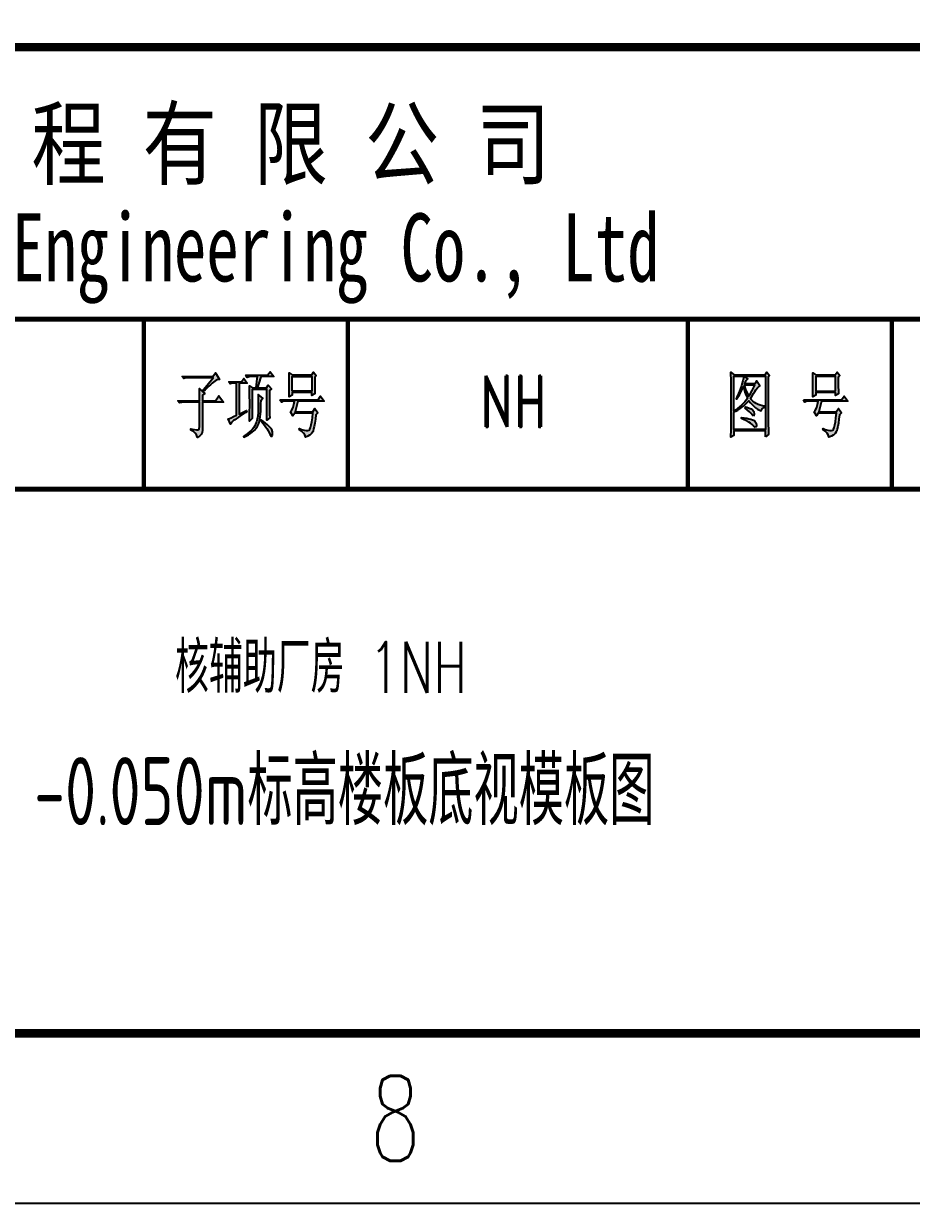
# Model space of a CAD drawing. Extents: x -383207 to 558143, y -95136 to 11777.
# Drawn here: x -243356 to -239439, y -93981 to -88777 of the extents above; entities that cross this region are included whole.
import ezdxf

# ---------------------------------------------------------------- set-up
doc = ezdxf.new("R2010")
doc.units = 0
doc.linetypes.add('CONTINOUS', pattern=[0])
doc.layers.get('0').update_dxf_attribs({"linetype": 'CONTINUOUS'})
for name, color, linetype in [('1', 7, 'CONTINUOUS'), ('TK', 4, 'CONTINUOUS'), ('图框', 4, 'CONTINOUS')]:
    doc.layers.add(name, color=color, linetype=linetype)
doc.styles.add('HZbine', font='txt_____.ttf', dxfattribs={"width": 0.7, "bigfont": 'HZTXT'})
doc.styles.add('RH', font='romans.shx', dxfattribs={"width": 0.7, "bigfont": 'hz.shx'})
doc.styles.add('romand', font='romand.shx', dxfattribs={"width": 0.7, "height": 200, "bigfont": 'OCHINESE.shx'})
doc.styles.add('TSSD_Dimension', font='Tssdeng.shx', dxfattribs={"width": 0.7, "bigfont": 'tssdchn.shx'})
doc.styles.add('宋体', font='', dxfattribs={"width": 0.7})
doc.styles.get('宋体').set_extended_font_data('SimSun')

msp = doc.modelspace()

# ---------------------------------------------------------------- hatches: boundary and pattern name
at = {"layer": '1'}
h = msp.add_hatch(color=2, dxfattribs=at)
h.paths.add_polyline_path([(-242566.2, -90569.9), (-242566.2, -90446.8), (-242474.4, -90446.8), (-242494.7, -90419.4), (-242508.6, -90440.8), (-242566.2, -90440.8), (-242566.2, -90416.9), (-242556.6, -90409.5), (-242564.4, -90402), (-242555.2, -90392.7), (-242546.6, -90384.6), (-242538.4, -90376.7), (-242531, -90370), (-242523.9, -90363.9), (-242517.5, -90358.2), (-242506.4, -90350.8), (-242497.5, -90347.2), (-242491.1, -90346.9), (-242508.6, -90318), (-242521, -90333.3), (-242655.5, -90333.3), (-242648.4, -90343.3), (-242639.8, -90340.5), (-242630.9, -90339.4), (-242519.9, -90339.4), (-242568, -90398.1), (-242580.4, -90387.1), (-242579.4, -90426.5), (-242579.4, -90440.8), (-242675.8, -90440.8), (-242668.6, -90450.7), (-242659.7, -90447.9), (-242651.2, -90446.8), (-242579.4, -90446.8), (-242579.4, -90553.2), (-242581.5, -90566.3), (-242586.5, -90569.5), (-242592.5, -90568.8), (-242601.1, -90567.8), (-242612.4, -90565.6), (-242617.8, -90564.6), (-242617.8, -90570.6), (-242606.7, -90576.7), (-242598.2, -90583.4), (-242592.5, -90591.2), (-242589.3, -90599.4), (-242589, -90603.3), (-242579.4, -90597.7), (-242572.2, -90590.2), (-242568, -90580.9)])
h.paths.add_polyline_path([(-242346.7, -90390.6), (-242282.3, -90390.6), (-242282.3, -90525.8), (-242269.9, -90515.8), (-242270.2, -90502), (-242270.9, -90475.6), (-242270.9, -90395.6), (-242262.7, -90388.1), (-242277, -90372.1), (-242284.8, -90384.6), (-242324.3, -90384.6), (-242319.3, -90368.2), (-242315, -90354.7), (-242311.5, -90343.7), (-242308.6, -90335.1), (-242308.3, -90334.4), (-242252.4, -90334.4), (-242268.1, -90313.1), (-242279.5, -90328.4), (-242375.9, -90328.4), (-242368.8, -90338.3), (-242359.9, -90335.5), (-242351.3, -90334.4), (-242324.3, -90334.4), (-242325, -90343.7), (-242326.1, -90355.8), (-242327.8, -90370.7), (-242329.3, -90384.6), (-242346, -90384.6), (-242359.2, -90374.6), (-242358.8, -90387.1), (-242358.4, -90399.9), (-242358.4, -90426.5), (-242358.1, -90440.4), (-242358.1, -90469.2), (-242358.4, -90483.8), (-242358.4, -90497.3), (-242358.8, -90510.1), (-242358.8, -90522.2), (-242359.2, -90530.8), (-242346.7, -90519.4)])
h.paths.add_polyline_path([(-242388.3, -90500.5), (-242375.2, -90492), (-242371.2, -90489.5), (-242373, -90484.5), (-242404.7, -90499.5), (-242404.7, -90363.2), (-242369.5, -90363.2), (-242383.7, -90343.3), (-242394, -90356.8), (-242450.9, -90356.8), (-242443.8, -90366.8), (-242435.3, -90363.9), (-242426.4, -90363.2), (-242416.1, -90363.2), (-242416.1, -90504.4), (-242429.6, -90510.9), (-242439.9, -90515.5), (-242447.7, -90518.7), (-242452.7, -90520.5), (-242453.4, -90520.8), (-242443.1, -90544.3), (-242438.5, -90536.5), (-242432.4, -90530.8), (-242429.2, -90528.3), (-242424.3, -90524.7), (-242417.8, -90520.1), (-242409.7, -90514.4), (-242399.7, -90508)])
h.paths.add_polyline_path([(-242314.3, -90529.4), (-242312.9, -90521.5), (-242311.5, -90511.6), (-242310.4, -90500.2), (-242309.3, -90486.7), (-242309, -90471.7), (-242308.6, -90455.4), (-242308.3, -90438.3), (-242300.5, -90429.4), (-242320.7, -90413), (-242320.4, -90427.3), (-242320.4, -90454.3), (-242321.1, -90480.6), (-242321.4, -90493.1), (-242322.9, -90508.4), (-242325.4, -90521.9), (-242328.2, -90534), (-242332.1, -90544.6), (-242335.3, -90552.1), (-242339.9, -90558.9), (-242345.3, -90565.6), (-242352, -90572.8), (-242360.2, -90579.9), (-242369.5, -90587), (-242379.8, -90594.1), (-242386.2, -90598.4), (-242383.7, -90601.9), (-242372.7, -90596.2), (-242363.1, -90590.5), (-242354.5, -90584.8), (-242346.7, -90579.5), (-242339.9, -90573.8), (-242336.4, -90570.6), (-242329.3, -90562.4), (-242323.6, -90552.8), (-242318.6, -90541.8)])
h.paths.add_polyline_path([(-242279.5, -90547.5), (-242288.4, -90540), (-242299.4, -90531.1), (-242307.6, -90524.4), (-242309.3, -90528.3), (-242300.8, -90539.3), (-242293.3, -90548.9), (-242287.3, -90557.1), (-242283, -90563.1), (-242276.6, -90573.5), (-242270.9, -90583.8), (-242267.4, -90590.5), (-242261.7, -90598.4), (-242257.8, -90590.9), (-242257.4, -90578.1), (-242261.3, -90567.1), (-242262.7, -90564.6), (-242266.7, -90559.9), (-242272, -90554.3)])
h.paths.add_polyline_path([(-242071.4, -90380.7), (-242071.4, -90338.3), (-242064.6, -90329.4), (-242076.7, -90314.5), (-242084.5, -90326.9), (-242171, -90326.9), (-242184.1, -90317), (-242183.8, -90329.8), (-242183.4, -90342.9), (-242183.4, -90397), (-242183.8, -90410.2), (-242184.1, -90422.6), (-242184.1, -90423.3), (-242171, -90416.9), (-242171, -90404.5), (-242083.8, -90404.5), (-242083.8, -90418.4), (-242070.7, -90410.5), (-242071, -90403.4), (-242071, -90393.5)])
h.paths.add_polyline_path([(-242171, -90333.3), (-242083.8, -90333.3), (-242083.8, -90398.1), (-242171, -90398.1)], flags=16)
h.paths.add_polyline_path([(-242145.7, -90443.3), (-242029.4, -90443.3), (-242045.4, -90420.9), (-242056.4, -90436.9), (-242225.4, -90436.9), (-242218.3, -90446.8), (-242210.5, -90443.3), (-242160.7, -90443.3), (-242163.5, -90457.5), (-242166.3, -90469.6), (-242167.8, -90473.1), (-242173.5, -90484.2), (-242178.1, -90489.5), (-242167.8, -90506.9), (-242159.6, -90495.6), (-242079.2, -90495.6), (-242081.7, -90516.5), (-242084.2, -90534), (-242086.7, -90547.8), (-242089.5, -90558.9), (-242092.4, -90566), (-242095.2, -90570.3), (-242095.9, -90570.6), (-242101.2, -90572.4), (-242108.7, -90572.4), (-242117.6, -90570.6), (-242129, -90567.1), (-242138.6, -90563.1), (-242139.7, -90568.1), (-242129, -90575.6), (-242120.8, -90583.4), (-242115.5, -90591.6), (-242112.6, -90600.1), (-242112.6, -90601.9), (-242102, -90597.7), (-242094.1, -90593.4), (-242092.4, -90592), (-242085.2, -90585.2), (-242080.3, -90578.1), (-242078.1, -90573.1), (-242076, -90564.9), (-242073.5, -90553.9), (-242071, -90539.3), (-242068.5, -90521.9), (-242066, -90503), (-242057.5, -90494.5), (-242070.7, -90475.6), (-242080.3, -90489.5), (-242158.2, -90489.5)])
h = msp.add_hatch(color=2, dxfattribs=at)
h.paths.add_polyline_path([(-240070, -90550), (-240070, -90336.9), (-240064.7, -90329.4), (-240076.8, -90314.5), (-240083.9, -90325.9), (-240221.2, -90325.9), (-240235.1, -90314.5), (-240234.7, -90328.7), (-240234.3, -90342.2), (-240234.3, -90577.7), (-240234.7, -90590.9), (-240235.1, -90601.9), (-240221.9, -90594.5), (-240221.9, -90573.1), (-240082.1, -90573.1), (-240082.1, -90599.4), (-240068.9, -90589.5), (-240069.6, -90577), (-240069.6, -90563.9)])
h.paths.add_polyline_path([(-240221.9, -90492), (-240213, -90487.4), (-240204.5, -90482.4), (-240195.9, -90477.1), (-240187.7, -90471), (-240179.9, -90464.6), (-240172.1, -90457.5), (-240164.3, -90450), (-240156.8, -90442.2), (-240155.7, -90440.8), (-240148.6, -90449.7), (-240141.5, -90457.8), (-240134, -90465.3), (-240126.2, -90471.7), (-240118, -90477.4), (-240109.1, -90482), (-240101.3, -90485.6), (-240097.4, -90477.1), (-240089.2, -90471), (-240085.6, -90469.6), (-240085.6, -90464.6), (-240096.3, -90463.2), (-240105.9, -90461), (-240115.2, -90457.8), (-240123.7, -90453.6), (-240131.5, -90448.6), (-240138.7, -90442.2), (-240145.4, -90435.1), (-240148.6, -90430.8), (-240141.1, -90419.4), (-240134.7, -90409.1), (-240129, -90399.9), (-240125.1, -90393.1), (-240118, -90383.5), (-240110.5, -90377.1), (-240107.3, -90375.7), (-240122.3, -90353.3), (-240130.1, -90365.7), (-240173.9, -90365.7), (-240168.9, -90354.7), (-240167.1, -90351.8), (-240160, -90344.4), (-240176.7, -90331.9), (-240082.1, -90331.9), (-240082.1, -90567.1), (-240221.9, -90567.1)], flags=16)
h.paths.add_polyline_path([(-240188.8, -90519.4), (-240188.8, -90514.4), (-240165.3, -90518), (-240155.4, -90520.1), (-240147.2, -90522.2), (-240140.1, -90524.4), (-240134.7, -90526.9), (-240129.8, -90530.8), (-240123.7, -90539.7), (-240122.3, -90550.7), (-240123, -90555), (-240126.9, -90558.9), (-240134.7, -90552.1), (-240136.2, -90550), (-240141.1, -90545.4), (-240147.9, -90540.4), (-240156.1, -90535.4), (-240165.3, -90530.1), (-240176.4, -90524.7)], flags=0)
h.paths.add_polyline_path([(-240221.9, -90487), (-240221.9, -90331.9), (-240178.5, -90331.9), (-240179.6, -90341.2), (-240182.4, -90353.3), (-240186.7, -90367.8), (-240188.8, -90374.6), (-240192.7, -90386.3), (-240197.3, -90398.1), (-240202, -90409.5), (-240207, -90420.9), (-240212.3, -90431.9), (-240209.8, -90434.4), (-240203.8, -90425.1), (-240197.7, -90415.2), (-240192, -90404.8), (-240186.3, -90393.8), (-240181.3, -90382.4), (-240179.9, -90379.6), (-240177.1, -90391), (-240173.2, -90402.7), (-240168.5, -90414.4), (-240163.6, -90426.5), (-240161.8, -90430.8), (-240167.5, -90438.3), (-240173.9, -90445.8), (-240181, -90453.2), (-240188.5, -90460.7), (-240196.6, -90467.8), (-240205.2, -90474.6), (-240214.4, -90481.7)], flags=16)
h.paths.add_polyline_path([(-240171.4, -90473.1), (-240170.3, -90468.2), (-240165.3, -90469.6), (-240154.7, -90473.5), (-240146.1, -90477.1), (-240139.7, -90480.6), (-240133.7, -90488.4), (-240133, -90500.5), (-240135.8, -90508.7), (-240141.5, -90503), (-240146.1, -90497.3), (-240152.5, -90490.2), (-240161.1, -90482.4)], flags=0)
h.paths.add_polyline_path([(-240155.7, -90420.9), (-240160.4, -90412.7), (-240165.3, -90402.7), (-240170, -90391), (-240174.9, -90377.1), (-240176.7, -90372.1), (-240130.1, -90372.1), (-240135.5, -90384.6), (-240141.1, -90396), (-240146.5, -90406.3), (-240152.2, -90415.9)], flags=16)
h.paths.add_polyline_path([(-239761.2, -90380.7), (-239761.2, -90338.3), (-239754.5, -90329.4), (-239766.6, -90314.5), (-239774.4, -90326.9), (-239860.8, -90326.9), (-239874, -90317), (-239873.6, -90329.8), (-239873.3, -90342.9), (-239873.3, -90397), (-239873.6, -90410.2), (-239874, -90422.6), (-239874, -90423.3), (-239860.8, -90416.9), (-239860.8, -90404.5), (-239773.7, -90404.5), (-239773.7, -90418.4), (-239760.5, -90410.5), (-239760.9, -90403.4), (-239760.9, -90393.5)])
h.paths.add_polyline_path([(-239860.8, -90333.3), (-239773.7, -90333.3), (-239773.7, -90398.1), (-239860.8, -90398.1)], flags=16)
h.paths.add_polyline_path([(-239835.6, -90443.3), (-239719.2, -90443.3), (-239734.9, -90420.9), (-239746.3, -90436.9), (-239915.3, -90436.9), (-239908.1, -90446.8), (-239900.3, -90443.3), (-239850.5, -90443.3), (-239853.4, -90457.5), (-239856.2, -90469.6), (-239857.6, -90473.1), (-239863.3, -90484.2), (-239867.9, -90489.5), (-239857.6, -90506.9), (-239849.4, -90495.6), (-239769, -90495.6), (-239771.5, -90516.5), (-239774, -90534), (-239776.5, -90547.8), (-239779.4, -90558.9), (-239782.2, -90566), (-239785.2, -90570.4), (-239791.1, -90572.4), (-239798.6, -90572.4), (-239807.5, -90570.6), (-239818.8, -90567.1), (-239828.5, -90563.1), (-239829.5, -90568.1), (-239818.8, -90575.6), (-239810.7, -90583.4), (-239805.3, -90591.6), (-239802.5, -90600.1), (-239802.5, -90601.9), (-239791.8, -90597.7), (-239784, -90593.4), (-239782.2, -90592), (-239775.1, -90585.2), (-239770.1, -90578.1), (-239768, -90573.1), (-239765.8, -90564.9), (-239763.4, -90553.9), (-239760.9, -90539.3), (-239758.4, -90521.9), (-239755.9, -90503), (-239747.3, -90494.5), (-239760.5, -90475.6), (-239770.1, -90489.5), (-239847.7, -90489.5)])

# ---------------------------------------------------------------- linework, layer by layer
msp.add_lwpolyline([(-324794.3, -30906.3), (-235619.3, -30906.3), (-235619.3, -93981.3), (-324794.3, -93981.3)], close=True)
at = {"color": 4, "const_width": 37.5}
msp.add_lwpolyline([(-322919.3, -31656.3), (-236375.3, -31656.3), (-236375.3, -93231.3), (-322919.3, -93231.3)], close=True, dxfattribs=at)
at = {"color": 4, "flags": 128}
msp.add_lwpolyline([(-235619.3, -93981.3), (-324794.3, -93981.3)], dxfattribs=at)
at = {"layer": '1', "color": 2}
msp.add_line((-236375.3, -93231.3), (-249875.3, -93231.3), dxfattribs=at)
msp.add_line((-236375.3, -93231.3), (-249875.3, -93231.3), dxfattribs=at)
at = {"layer": '1', "color": 2, "const_width": 37.5}
for points in [[(-249875.3, -93231.3), (-236375.3, -93231.3), (-236375.3, -83349.2), (-249875.3, -83349.2)], [(-249875.3, -88881.3), (-236375.3, -88881.3), (-236375.3, -93231.3), (-249875.3, -93231.3)]]:
    msp.add_lwpolyline(points, close=True, dxfattribs=at)
at = {"layer": '1', "color": 2}
for points, const_width in [([(-249875.3, -90081.3), (-236375.3, -90081.3)], 22.5), ([(-242825.3, -90081.3), (-242825.3, -90831.3)], 18.7), ([(-241925.3, -90081.3), (-241925.3, -90831.3)], 18.7), ([(-240425.3, -90081.3), (-240425.3, -90831.3)], 18.7), ([(-239525.3, -90081.3), (-239525.3, -90831.3)], 18.7), ([(-245225.3, -90831.3), (-236375.3, -90831.3)], 22.5)]:
    msp.add_lwpolyline(points, dxfattribs=dict(at, const_width=const_width))
for points in [[(-242517.5, -90358.2), (-242523.9, -90363.9), (-242531, -90370), (-242538.4, -90376.7), (-242546.6, -90384.6), (-242555.2, -90392.7), (-242564.4, -90402), (-242556.6, -90409.5), (-242566.2, -90416.9), (-242566.2, -90440.8), (-242508.6, -90440.8), (-242494.7, -90419.4), (-242474.4, -90446.8), (-242566.2, -90446.8), (-242566.2, -90569.9), (-242568, -90580.9), (-242572.2, -90590.2), (-242579.4, -90597.7), (-242589, -90603.3), (-242589.3, -90599.4), (-242592.5, -90591.2), (-242598.2, -90583.4), (-242606.7, -90576.7), (-242617.8, -90570.6), (-242617.8, -90564.6), (-242612.4, -90565.6), (-242601.1, -90567.8), (-242592.5, -90568.8), (-242586.5, -90569.5), (-242581.5, -90566.3), (-242579.4, -90553.2), (-242579.4, -90446.8), (-242651.2, -90446.8), (-242659.7, -90447.9), (-242668.6, -90450.7), (-242675.8, -90440.8), (-242579.4, -90440.8), (-242579.4, -90426.5), (-242580.4, -90387.1), (-242568, -90398.1), (-242519.9, -90339.4), (-242630.9, -90339.4), (-242639.8, -90340.5), (-242648.4, -90343.3), (-242655.5, -90333.3), (-242521, -90333.3), (-242508.6, -90318), (-242491.1, -90346.9), (-242497.5, -90347.2), (-242506.4, -90350.8)], [(-242358.8, -90510.1), (-242358.4, -90497.3), (-242358.4, -90483.8), (-242358.1, -90469.2), (-242358.1, -90440.4), (-242358.4, -90426.5), (-242358.4, -90399.9), (-242358.8, -90387.1), (-242359.2, -90374.6), (-242346, -90384.6), (-242329.3, -90384.6), (-242327.8, -90370.7), (-242326.1, -90355.8), (-242325, -90343.7), (-242324.3, -90334.4), (-242351.3, -90334.4), (-242359.9, -90335.5), (-242368.8, -90338.3), (-242375.9, -90328.4), (-242279.5, -90328.4), (-242268.1, -90313.1), (-242252.4, -90334.4), (-242308.3, -90334.4), (-242308.6, -90335.1), (-242311.5, -90343.7), (-242315, -90354.7), (-242319.3, -90368.2), (-242324.3, -90384.6), (-242284.8, -90384.6), (-242277, -90372.1), (-242262.7, -90388.1), (-242270.9, -90395.6), (-242270.9, -90475.6), (-242270.2, -90502), (-242269.9, -90515.8), (-242282.3, -90525.8), (-242282.3, -90390.6), (-242346.7, -90390.6), (-242346.7, -90519.4), (-242359.2, -90530.8), (-242358.8, -90522.2)], [(-242084.5, -90326.9), (-242076.7, -90314.5), (-242064.6, -90329.4), (-242071.4, -90338.3), (-242071.4, -90380.7), (-242071, -90393.5), (-242071, -90403.4), (-242070.7, -90410.5), (-242083.8, -90418.4), (-242083.8, -90404.5), (-242171, -90404.5), (-242171, -90416.9), (-242184.1, -90423.3), (-242184.1, -90422.6), (-242183.8, -90410.2), (-242183.4, -90397), (-242183.4, -90342.9), (-242183.8, -90329.8), (-242184.1, -90317), (-242171, -90326.9)], [(-242171, -90398.1), (-242171, -90333.3), (-242083.8, -90333.3), (-242083.8, -90398.1)], [(-240082.1, -90599.4), (-240082.1, -90573.1), (-240221.9, -90573.1), (-240221.9, -90594.5), (-240235.1, -90601.9), (-240234.7, -90590.9), (-240234.3, -90577.7), (-240234.3, -90342.2), (-240234.7, -90328.7), (-240235.1, -90314.5), (-240221.2, -90325.9), (-240083.9, -90325.9), (-240076.8, -90314.5), (-240064.7, -90329.4), (-240070, -90336.9), (-240070, -90550), (-240069.6, -90563.9), (-240069.6, -90577), (-240068.9, -90589.5)], [(-240126.2, -90471.7), (-240118, -90477.4), (-240109.1, -90482), (-240101.3, -90485.6), (-240097.4, -90477.1), (-240089.2, -90471), (-240085.6, -90469.6), (-240085.6, -90464.6), (-240096.3, -90463.2), (-240105.9, -90461), (-240115.2, -90457.8), (-240123.7, -90453.6), (-240131.5, -90448.6), (-240138.7, -90442.2), (-240145.4, -90435.1), (-240148.6, -90430.8), (-240141.1, -90419.4), (-240134.7, -90409.1), (-240129, -90399.9), (-240125.1, -90393.1), (-240118, -90383.5), (-240110.5, -90377.1), (-240107.3, -90375.7), (-240122.3, -90353.3), (-240130.1, -90365.7), (-240173.9, -90365.7), (-240168.9, -90354.7), (-240167.1, -90351.8), (-240160, -90344.4), (-240176.7, -90331.9), (-240082.1, -90331.9), (-240082.1, -90567.1), (-240221.9, -90567.1), (-240221.9, -90492), (-240213, -90487.4), (-240204.5, -90482.4), (-240195.9, -90477.1), (-240187.7, -90471), (-240179.9, -90464.6), (-240172.1, -90457.5), (-240164.3, -90450), (-240156.8, -90442.2), (-240155.7, -90440.8), (-240148.6, -90449.7), (-240141.5, -90457.8), (-240134, -90465.3)], [(-240177.1, -90391), (-240173.2, -90402.7), (-240168.5, -90414.4), (-240163.6, -90426.5), (-240161.8, -90430.8), (-240167.5, -90438.3), (-240173.9, -90445.8), (-240181, -90453.2), (-240188.5, -90460.7), (-240196.6, -90467.8), (-240205.2, -90474.6), (-240214.4, -90481.7), (-240221.9, -90487), (-240221.9, -90331.9), (-240178.5, -90331.9), (-240179.6, -90341.2), (-240182.4, -90353.3), (-240186.7, -90367.8), (-240188.8, -90374.6), (-240192.7, -90386.3), (-240197.3, -90398.1), (-240202, -90409.5), (-240207, -90420.9), (-240212.3, -90431.9), (-240209.8, -90434.4), (-240203.8, -90425.1), (-240197.7, -90415.2), (-240192, -90404.8), (-240186.3, -90393.8), (-240181.3, -90382.4), (-240179.9, -90379.6)], [(-239774.4, -90326.9), (-239766.6, -90314.5), (-239754.5, -90329.4), (-239761.2, -90338.3), (-239761.2, -90380.7), (-239760.9, -90393.5), (-239760.9, -90403.4), (-239760.5, -90410.5), (-239773.7, -90418.4), (-239773.7, -90404.5), (-239860.8, -90404.5), (-239860.8, -90416.9), (-239874, -90423.3), (-239874, -90422.6), (-239873.6, -90410.2), (-239873.3, -90397), (-239873.3, -90342.9), (-239873.6, -90329.8), (-239874, -90317), (-239860.8, -90326.9)], [(-239773.7, -90398.1), (-239773.7, -90333.3), (-239860.8, -90333.3), (-239860.8, -90398.1)], [(-242432.4, -90530.8), (-242438.5, -90536.5), (-242443.1, -90544.3), (-242453.4, -90520.8), (-242452.7, -90520.5), (-242447.7, -90518.7), (-242439.9, -90515.5), (-242429.6, -90510.9), (-242416.1, -90504.4), (-242416.1, -90363.2), (-242426.4, -90363.2), (-242435.3, -90363.9), (-242443.8, -90366.8), (-242450.9, -90356.8), (-242394, -90356.8), (-242383.7, -90343.3), (-242369.5, -90363.2), (-242404.7, -90363.2), (-242404.7, -90499.5), (-242373, -90484.5), (-242371.2, -90489.5), (-242375.2, -90492), (-242388.3, -90500.5), (-242399.7, -90508), (-242409.7, -90514.4), (-242417.8, -90520.1), (-242424.3, -90524.7), (-242429.2, -90528.3)], [(-240152.2, -90415.9), (-240146.5, -90406.3), (-240141.1, -90396), (-240135.5, -90384.6), (-240130.1, -90372.1), (-240176.7, -90372.1), (-240174.9, -90377.1), (-240170, -90391), (-240165.3, -90402.7), (-240160.4, -90412.7), (-240155.7, -90420.9)], [(-242336.4, -90570.6), (-242329.3, -90562.4), (-242323.6, -90552.8), (-242318.6, -90541.8), (-242314.3, -90529.4), (-242312.9, -90521.5), (-242311.5, -90511.6), (-242310.4, -90500.2), (-242309.3, -90486.7), (-242309, -90471.7), (-242308.6, -90455.4), (-242308.3, -90438.3), (-242300.5, -90429.4), (-242320.7, -90413), (-242320.4, -90427.3), (-242320.4, -90454.3), (-242321.1, -90480.6), (-242321.4, -90493.1), (-242322.9, -90508.4), (-242325.4, -90521.9), (-242328.2, -90534), (-242332.1, -90544.6), (-242335.3, -90552.1), (-242339.9, -90558.9), (-242345.3, -90565.6), (-242352, -90572.8), (-242360.2, -90579.9), (-242369.5, -90587), (-242379.8, -90594.1), (-242386.2, -90598.4), (-242383.7, -90601.9), (-242372.7, -90596.2), (-242363.1, -90590.5), (-242354.5, -90584.8), (-242346.7, -90579.5), (-242339.9, -90573.8)], [(-242225.4, -90436.9), (-242056.4, -90436.9), (-242045.4, -90420.9), (-242029.4, -90443.3), (-242145.7, -90443.3), (-242158.2, -90489.5), (-242080.3, -90489.5), (-242070.7, -90475.6), (-242057.5, -90494.5), (-242066, -90503), (-242068.5, -90521.9), (-242071, -90539.3), (-242073.5, -90553.9), (-242076, -90564.9), (-242078.1, -90573.1), (-242080.3, -90578.1), (-242085.2, -90585.2), (-242092.4, -90592), (-242094.1, -90593.4), (-242102, -90597.7), (-242112.6, -90601.9), (-242112.6, -90600.1), (-242115.5, -90591.6), (-242120.8, -90583.4), (-242129, -90575.6), (-242139.7, -90568.1), (-242138.6, -90563.1), (-242129, -90567.1), (-242117.6, -90570.6), (-242108.7, -90572.4), (-242101.2, -90572.4), (-242095.9, -90570.6), (-242095.2, -90570.3), (-242092.4, -90566), (-242089.5, -90558.9), (-242086.7, -90547.8), (-242084.2, -90534), (-242081.7, -90516.5), (-242079.2, -90495.6), (-242159.6, -90495.6), (-242167.8, -90506.9), (-242178.1, -90489.5), (-242173.5, -90484.2), (-242167.8, -90473.1), (-242166.3, -90469.6), (-242163.5, -90457.5), (-242160.7, -90443.3), (-242210.5, -90443.3), (-242218.3, -90446.8)], [(-239915.3, -90436.9), (-239746.3, -90436.9), (-239734.9, -90420.9), (-239719.2, -90443.3), (-239835.6, -90443.3), (-239847.7, -90489.5), (-239770.1, -90489.5), (-239760.5, -90475.6), (-239747.3, -90494.5), (-239755.9, -90503), (-239758.4, -90521.9), (-239760.9, -90539.3), (-239763.4, -90553.9), (-239765.8, -90564.9), (-239768, -90573.1), (-239770.1, -90578.1), (-239775.1, -90585.2), (-239782.2, -90592), (-239784, -90593.4), (-239791.8, -90597.7), (-239802.5, -90601.9), (-239802.5, -90600.1), (-239805.3, -90591.6), (-239810.7, -90583.4), (-239818.8, -90575.6), (-239829.5, -90568.1), (-239828.5, -90563.1), (-239818.8, -90567.1), (-239807.5, -90570.6), (-239798.6, -90572.4), (-239791.1, -90572.4), (-239785.8, -90570.6), (-239785.1, -90570.3), (-239782.2, -90566), (-239779.4, -90558.9), (-239776.5, -90547.8), (-239774, -90534), (-239771.5, -90516.5), (-239769, -90495.6), (-239849.4, -90495.6), (-239857.6, -90506.9), (-239867.9, -90489.5), (-239863.3, -90484.2), (-239857.6, -90473.1), (-239856.2, -90469.6), (-239853.4, -90457.5), (-239850.5, -90443.3), (-239900.3, -90443.3), (-239908.1, -90446.8)], [(-240135.8, -90508.7), (-240141.5, -90503), (-240146.1, -90497.3), (-240152.5, -90490.2), (-240161.1, -90482.4), (-240171.4, -90473.1), (-240170.3, -90468.2), (-240165.3, -90469.6), (-240154.7, -90473.5), (-240146.1, -90477.1), (-240139.7, -90480.6), (-240133.7, -90488.4), (-240133, -90500.5)], [(-242293.3, -90548.9), (-242287.3, -90557.1), (-242283, -90563.1), (-242276.6, -90573.5), (-242270.9, -90583.8), (-242267.4, -90590.5), (-242261.7, -90598.4), (-242257.8, -90590.9), (-242257.8, -90590.5), (-242257.4, -90578.1), (-242261.3, -90567.1), (-242262.7, -90564.6), (-242266.7, -90559.9), (-242272, -90554.3), (-242279.5, -90547.5), (-242288.4, -90540), (-242299.4, -90531.1), (-242307.6, -90524.4), (-242309.3, -90528.3), (-242300.8, -90539.3)], [(-240126.9, -90558.9), (-240134.7, -90552.1), (-240136.2, -90550), (-240141.1, -90545.4), (-240147.9, -90540.4), (-240156.1, -90535.4), (-240165.3, -90530.1), (-240176.4, -90524.7), (-240188.8, -90519.4), (-240188.8, -90514.4), (-240165.3, -90518), (-240155.4, -90520.1), (-240147.2, -90522.2), (-240140.1, -90524.4), (-240134.7, -90526.9), (-240129.8, -90530.8), (-240123.7, -90539.7), (-240122.3, -90550.7), (-240123, -90555)]]:
    msp.add_lwpolyline(points, close=True, dxfattribs=at)
at = {"layer": '图框', "color": 2}
msp.add_line((-236375.3, -93231.3), (-249875.3, -93231.3), dxfattribs=at)

# ---------------------------------------------------------------- texts
at = {"color": 4, "style": 'HZbine', "width": 0.7}
msp.add_text('8', height=375, dxfattribs=at).set_placement((-241828.2, -93793.8))
at = {"layer": '1', "color": 2, "style": '宋体'}
for s, width, p in [('中 国 核 电 工 程 有 限 公 司', 0.8, (-245774.5, -89456.6)), ('China Nuclear Power Engineering Co., Ltd', 0.7, (-246264.2, -89914.4))]:
    msp.add_text(s, height=300, dxfattribs=dict(at, width=width)).set_placement(p)
at = {"layer": 'TK', "color": 2, "style": 'romand', "width": 0.7}
msp.add_text('NH', height=225, dxfattribs=at).set_placement((-241343, -90556.5))
at = {"layer": 'TK', "color": 1, "width": 0.7}
for s, height, style, p in [('核辅助厂房 1NH ', 225, 'RH', (-242687.7, -91729.5)), ('-0.050m标高楼板底视模板图', 300, 'TSSD_Dimension', (-243309.4, -92312.7))]:
    msp.add_text(s, height=height, dxfattribs=dict(at, style=style)).set_placement(p)

doc.saveas('drawing.dxf')
